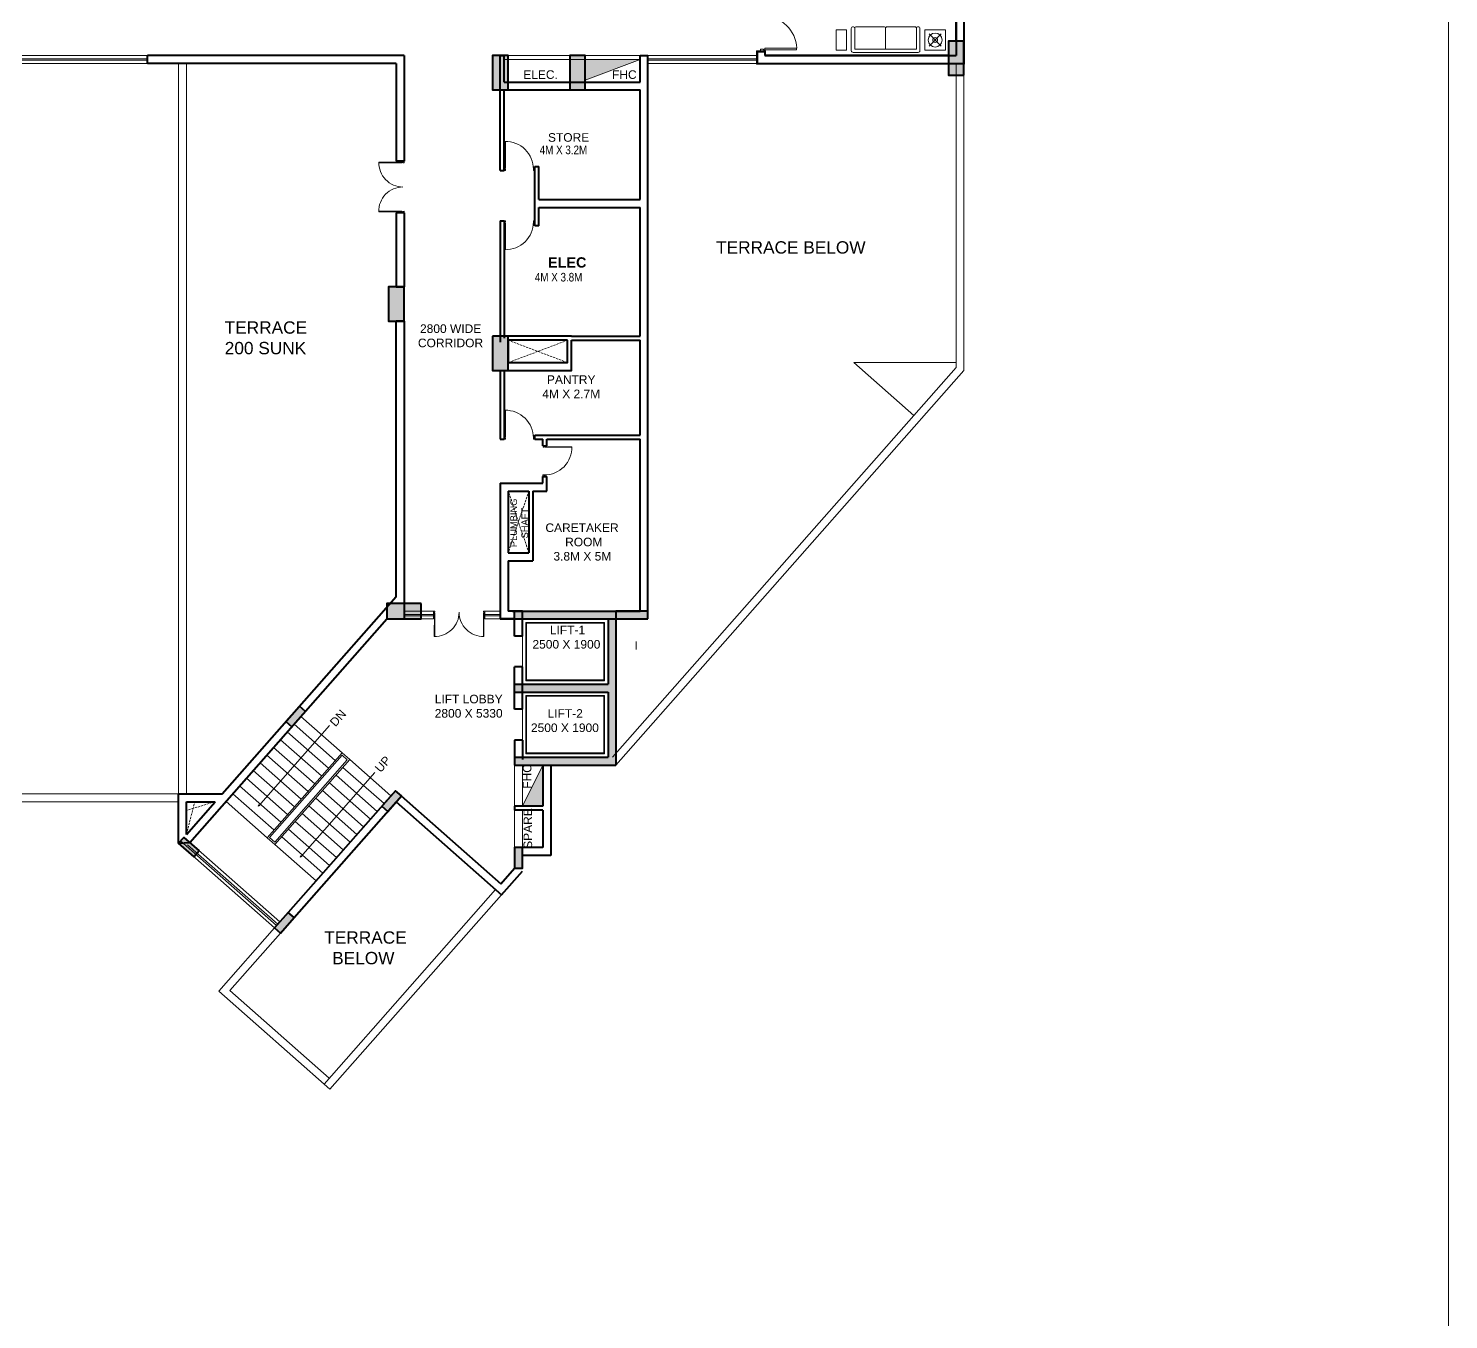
# Model space of a CAD drawing. Header units: inches. Extents: x 3031157 to 3117753, y 705284 to 945006.
# Drawn here: x 3076341 to 3117753, y 884902 to 922558 of the extents above; entities that cross this region are included whole.
import ezdxf

# ---------------------------------------------------------------- set-up
doc = ezdxf.new("R2010")
doc.units = ezdxf.units.IN
doc.header["$LTSCALE"] = 250
doc.header["$MEASUREMENT"] = 0
doc.linetypes.add('HIDDEN', pattern=[0.375, 0.25, -0.125])
doc.layers.get('0').update_dxf_attribs({"lineweight": 13})
for name, color, linetype, lineweight in [('cladding', 57, 'Continuous', 13), ('col', 6, 'Continuous', 40), ('door', 3, 'Continuous', 15), ('ele', 2, 'Continuous', 20), ('furniture', 97, 'Continuous', 18), ('hatch', 8, 'Continuous', 5), ('hidden', 116, 'HIDDEN', 13), ('Stairs', 2, 'Continuous', 18), ('text', 190, 'Continuous', 20), ('wall', 1, 'Continuous', 40), ('win', 4, 'Continuous', 18)]:
    doc.layers.add(name, color=color, linetype=linetype, lineweight=lineweight)
doc.styles.get("Standard").update_dxf_attribs({"font": 'swissc.ttf', "height": 100})
doc.dimstyles.get("Standard").update_dxf_attribs({"dimtxt": 100, "dimasz": 50, "dimexe": 50, "dimexo": 50, "dimgap": 1, "dimtad": 0, "dimdec": 0, "dimzin": 4, "dimdsep": 46, "dimtxsty": 'Standard', "dimblk1": 'ARCHTICK', "dimblk2": 'ARCHTICK', "dimsah": 1, "dimcen": 0, "dimdle": 50, "dimclrd": 45, "dimclre": 45, "dimclrt": 256, "dimadec": 0, "dimazin": 0, "dimtfac": 4, "dimtdec": 0, "dimtofl": 0, "dimtmove": 2, "dimatfit": 0, "dimldrblk": 'OPEN30', "dimfxl": 1.5, "dimtolj": 1, "dimtzin": 0, "dimlwd": 18, "dimlwe": 18, "dimarcsym": 0})

# ---------------------------------------------------------------- blocks, each defined once
blk = doc.blocks.new('DRGD')
at = {"layer": 'door', "color": 5, "lineweight": 18, "ltscale": 0.1, "extrusion": (-0.009968, 0.003642, 0.999944)}
for p, q in [((2728739, 21328, 0), (2728507, 20693, 0)), ((2728752, 21323, 0), (2728520, 20688, 0)), ((2728712, 21340, 0), (2728734, 21398)), ((2728712, 21340, 0), (2728740, 21330, 0)), ((2728734, 21398), (2728773, 21384, 0)), ((2728740, 21330, 0), (2728750, 21357, 0)), ((2728751, 21325, 0), (2728740, 21330, 0)), ((2728750, 21357, 0), (2728761, 21353, 0)), ((2728773, 21384, 0), (2728761, 21353, 0))]:
    blk.add_line(p, q, dxfattribs=at)
at = {"layer": 'door', "color": 5, "lineweight": 18, "ltscale": 0.1, "extrusion": (0.009988, -0.003586, 0.999944)}
for p, q in [((2730082, 20840, 0), (2729853, 20205, 0)), ((2730095, 20837, 0), (2729866, 20200, 0)), ((2730082, 20840, 0), (2730094, 20835, 0)), ((2730104, 20898, 0), (2730092, 20867, 0)), ((2730104, 20863, 0), (2730092, 20867, 0)), ((2730094, 20835, 0), (2730104, 20863, 0)), ((2730122, 20825, 0), (2730094, 20835, 0)), ((2730143, 20884, 0), (2730104, 20898, 0)), ((2730122, 20825, 0), (2730143, 20884, 0))]:
    blk.add_line(p, q, dxfattribs=at)
at = {"layer": 'door', "lineweight": 18, "ltscale": 0.1, "extrusion": (-0.009968, 0.003642, 0.999944)}
blk.add_arc((2728627, 21451, -27122), 708, 248.6234, 339.9457, dxfattribs=at)
at = {"layer": 'door', "lineweight": 18, "ltscale": 0.1, "extrusion": (0.009988, -0.003586, 0.999944)}
blk.add_arc((2729956, 20968, 27194), 708, 160.236, 251.5583, dxfattribs=at)
blk = doc.blocks.new('_ArchTick')
at = {"color": 0, "linetype": 'ByBlock', "const_width": 0.15}
blk.add_lwpolyline([(-0.5, -0.5), (0.5, 0.5)], dxfattribs=at)
blk = doc.blocks.new('_Open30')
at = {"color": 0, "linetype": 'ByBlock', "lineweight": -2}
for p, q in [((-1, 0.27), (0, 0)), ((0, 0), (-1, -0.27)), ((0, 0), (-1, 0))]:
    blk.add_line(p, q, dxfattribs=at)
blk = doc.blocks.new('ABL_Door_S - 1000 x 2100-11-3 Second Floor Lvl-flat-4')
at = {"layer": 'door', "color": 5, "lineweight": 18, "ltscale": 0.1}
for p, q in [((450, 37), (450, 902)), ((465, 37), (465, 902))]:
    blk.add_line(p, q, dxfattribs=at)
at = {"layer": 'door', "color": 5, "ltscale": 0.1}
for p, q in [((-500, 37), (-465, 37)), ((-500, 37), (-500, -37)), ((-465, 37), (-465, 2)), ((-465, 2), (-450, 2)), ((-450, -37), (-450, 2)), ((450, 37), (465, 37)), ((465, 2), (450, 2)), ((450, -37), (450, 2)), ((465, 37), (465, 2)), ((500, 37), (465, 37)), ((500, 37), (500, -37)), ((-500, -37), (-450, -37)), ((500, -37), (450, -37))]:
    blk.add_line(p, q, dxfattribs=at)
at = {"layer": 'door'}
blk.add_ellipse((450, 2), major_axis=(900, 0), ratio=1, start_param=1.554129, end_param=3.141593, dxfattribs=at)
blk = doc.blocks.new('A$C4EBC2541')
at = {"layer": 'door', "linetype": 'Continuous'}
for p, q in [((34, 120), (34, 958)), ((34, 958), (74, 958)), ((74, 958), (74, 120)), ((74, 120), (34, 120))]:
    blk.add_line(p, q, dxfattribs=at)
for points in [[(48, 0), (0, 0), (0, 120), (34, 120), (34, 82), (48, 82)], [(902, 0), (950, 0), (950, 120), (916, 120), (916, 82), (902, 82)]]:
    blk.add_lwpolyline(points, close=True, dxfattribs=at)
at = {"layer": 'door', "lineweight": 9, "ltscale": 0.5}
blk.add_arc((47, 89), 870, 359.5132, 88.1997, dxfattribs=at)
blk = doc.blocks.new('A$C17A4695B')
at = {"layer": 'furniture', "elevation": 0}
for points in [[(-722, 50), (-722, 700, -0.414214), (-672, 750), (1229, 750, -0.414214), (1279, 700), (1279, 50, -0.414214), (1229, 0), (1229, 0, -0.414214), (1179, 50), (1179, 650), (-622, 650), (-622, 50, -0.414214), (-672, 0), (-672, 0, -0.414214)], [(1179, 650), (279, 650), (279, 50, 0.414214), (329, 0), (1129, 0, 0.414214), (1179, 50)]]:
    blk.add_lwpolyline(points, format="xyb", close=True, dxfattribs=at)
at = {"layer": 'furniture'}
blk.add_lwpolyline([(-622, 650), (279, 650), (279, 50, -0.414214), (229, 0), (-572, 0, -0.414214), (-622, 50)], format="xyb", close=True, dxfattribs=at)

msp = doc.modelspace()

# ---------------------------------------------------------------- hatches: boundary and pattern name
at = {"layer": 'hatch'}
for points in [[(3103171, 921190), (3103621, 921190), (3103621, 922190), (3103171, 922190)], [(3089876, 920765), (3090326, 920765), (3090326, 921765), (3089876, 921765)], [(3092126, 920765), (3092576, 920765), (3092576, 921765), (3092126, 921765)], [(3086846, 914020), (3087296, 914020), (3087296, 915020), (3086846, 915020)], [(3090326, 913580), (3089876, 913580), (3089876, 912580), (3090326, 912580)], [(3087796, 905335), (3087796, 905785), (3086796, 905785), (3086796, 905335)], [(3093474, 905565), (3090514, 905565), (3090514, 905335), (3093244, 905335), (3093244, 903435), (3090514, 903435), (3090514, 903205), (3093244, 903205), (3093244, 901305), (3090514, 901305), (3090514, 901075), (3093474, 901075)], [(3093474, 905565), (3093474, 905335), (3094406, 905335), (3094406, 905565)], [(3083849, 902341), (3084021, 902189), (3084418, 902639), (3084246, 902791)], [(3086646, 899874), (3086819, 899722), (3087216, 900172), (3087043, 900324)], [(3081322, 898569), (3081170, 898397), (3080720, 898794), (3080872, 898966)], [(3090514, 898066), (3090744, 898066), (3090744, 898666), (3090514, 898666)], [(3083518, 896326), (3083690, 896174), (3084087, 896624), (3083915, 896776)]]:
    msp.add_hatch(color=256, dxfattribs=at).paths.add_polyline_path(points)
h = msp.add_hatch(dxfattribs=at)
h.set_pattern_fill('ANSI31', color=256, angle=-90)
h.set_pattern_definition([(315, (4296144.6253, 8489029.16874), (0.0883883476483, 0.0883883476483), [])])
h.paths.add_polyline_path([(3092576, 921647), (3094176, 921650), (3092576, 921050)])
h = msp.add_hatch(dxfattribs=at)
h.set_pattern_fill('ANSI31', color=256)
h.set_pattern_definition([(45, (-4476695.52268, 2103443.32125), (-0.0883883476483, 0.0883883476483), [])])
h.paths.add_polyline_path([(3090744, 899875), (3091342, 899875), (3091344, 901075)])

# ---------------------------------------------------------------- linework, layer by layer
msp.add_lwpolyline([(3031157, 945006), (3117753, 945006), (3117753, 705284), (3031157, 705284)], close=True)
at = {"layer": 'cladding'}
msp.add_lwpolyline([(3102714, 925250), (3099899, 925250), (3099899, 925095), (3103371, 925095), (3103371, 922210), (3103171, 922210), (3103171, 921785), (3097839, 921785), (3097839, 921900), (3097569, 921900), (3097569, 921515), (3103641, 921515), (3103641, 930820), (3102059, 930820)], dxfattribs=at)
at = {"layer": 'col'}
for p, q in [((3090514, 905565, 18880), (3093474, 905565, 18880)), ((3090514, 905335, 18880), (3090514, 905565, 18880)), ((3090514, 905335, 18880), (3090514, 905565, 18880)), ((3090514, 905565), (3093474, 905565)), ((3090514, 905335), (3090514, 905565)), ((3090514, 905335, 18880), (3093244, 905335, 18880)), ((3090514, 905335), (3093244, 905335)), ((3093244, 905335, 18880), (3093244, 903435, 18880)), ((3093244, 905335), (3093244, 903435)), ((3093474, 905565, 18880), (3093474, 901075, 18880)), ((3094406, 905565, 9440), (3093474, 905565, 9440)), ((3093474, 905335, 9440), (3094406, 905335, 9440)), ((3093474, 905335, 9440), (3093474, 901075)), ((3094406, 905335, 9440), (3094406, 905565, 9440)), ((3090514, 903435, 18880), (3093244, 903435, 18880)), ((3090514, 903205, 18880), (3090514, 903435, 18880)), ((3090514, 903435), (3093244, 903435)), ((3090514, 903205), (3090514, 903435)), ((3090514, 903205, 18880), (3093244, 903205, 18880)), ((3090514, 903205), (3093244, 903205)), ((3093244, 903205, 18880), (3093244, 901305, 18880)), ((3093244, 903205), (3093244, 901305)), ((3090514, 901305, 18880), (3093244, 901305, 18880)), ((3090514, 901305, 18880), (3090514, 901075, 18880)), ((3090514, 901305), (3093244, 901305)), ((3090514, 901305), (3090514, 901075)), ((3090514, 901075, 18880), (3093474, 901075, 18880)), ((3090514, 901075), (3093474, 901075)), ((3093056, 901075, 18880), (3093474, 901075, 18880)), ((3093056, 901075), (3093474, 901075))]:
    msp.add_line(p, q, dxfattribs=at)
for points, elevation in [([(3103621, 921190), (3103621, 922190), (3103171, 922190), (3103171, 921190)], 0), ([(3090326, 920765), (3090326, 921765), (3089876, 921765), (3089876, 920765)], 9440), ([(3092576, 920765), (3092576, 921765), (3092126, 921765), (3092126, 920765)], 9440), ([(3087296, 914020), (3087296, 915020), (3086846, 915020), (3086846, 914020)], 0), ([(3089876, 913580), (3089876, 912580), (3090326, 912580), (3090326, 913580)], -9440), ([(3087796, 905785), (3086796, 905785), (3086796, 905335), (3087796, 905335)], 0), ([(3083849, 902341), (3084021, 902189), (3084418, 902639), (3084246, 902791)], -249954), ([(3086646, 899874), (3086819, 899722), (3087216, 900172), (3087043, 900324)], -249954), ([(3081322, 898569), (3081170, 898397), (3080720, 898794), (3080872, 898966)], 9440), ([(3090514, 898066), (3090744, 898066), (3090744, 898666), (3090514, 898666)], -9440), ([(3083518, 896326), (3083690, 896174), (3084087, 896624), (3083915, 896776)], -9440)]:
    msp.add_lwpolyline(points, close=True, dxfattribs=dict(at, elevation=elevation))
at = {"layer": 'ele'}
for p, q in [((3080720, 900235), (3080720, 921535)), ((3080950, 900235), (3080950, 921535)), ((3090211, 921765), (3092576, 921765)), ((3090211, 921650), (3092576, 921650)), ((3092576, 921765), (3094176, 921765)), ((3092576, 921650), (3094176, 921650)), ((3092576, 921050), (3094176, 921650)), ((3103391, 921535), (3103391, 912667)), ((3103621, 921535), (3103621, 912580)), ((3100406, 912810), (3103391, 912810)), ((3100406, 912810), (3102156, 911266)), ((3093370, 901305), (3103391, 912667)), ((3093474, 901075), (3103621, 912580)), ((3090744, 904835), (3090744, 903935)), ((3090744, 902705), (3090744, 901805)), ((3090514, 899875), (3090514, 901075)), ((3090744, 899875), (3091344, 901075)), ((3090744, 899875), (3090744, 901075)), ((3064066, 900005), (3080720, 900005)), ((3064296, 900235), (3080720, 900235)), ((3090514, 898666), (3090514, 899760)), ((3090744, 898666), (3090744, 899760)), ((3084962, 891772), (3089963, 897442)), ((3085135, 891620), (3090136, 897290)), ((3081890, 894481), (3083518, 896326)), ((3082215, 894501), (3083690, 896174)), ((3081890, 894481), (3085135, 891620)), ((3082215, 894501), (3085114, 891944))]:
    msp.add_line(p, q, dxfattribs=at)
for points in [[(3090844, 903535), (3093144, 903535), (3093144, 905235), (3090844, 905235)], [(3090869, 903560), (3093119, 903560), (3093119, 905210), (3090869, 905210)], [(3090844, 901405), (3093144, 901405), (3093144, 903105), (3090844, 903105)], [(3090869, 901430), (3093119, 901430), (3093119, 903080), (3090869, 903080)]]:
    msp.add_lwpolyline(points, close=True, dxfattribs=at)
at = {"layer": 'furniture'}
for p, q in [((3102605, 922396), (3102956, 922045)), ((3102956, 922396), (3102605, 922045))]:
    msp.add_line(p, q, dxfattribs=at)
for points in [[(3100192, 921920), (3100192, 922520), (3099892, 922520), (3099892, 921920)], [(3102481, 921920), (3102481, 922520), (3103081, 922520), (3103081, 921920)]]:
    msp.add_lwpolyline(points, close=True, dxfattribs=at)
for radius in [204, 70.3]:
    msp.add_circle((3102781, 922220), radius, dxfattribs=at)
at = {"layer": 'hatch'}
for p, q in [((3090211, 912580, 9440), (3090096, 912580, 9440)), ((3094059, 904446, 18880), (3094059, 904676, 18880)), ((3084087, 896624, 9440), (3083915, 896776, 9440))]:
    msp.add_line(p, q, dxfattribs=at)
at = {"layer": 'hidden'}
for p, q in [((3092061, 913465), (3090326, 912810)), ((3090326, 913465), (3092061, 912810)), ((3090931, 907265), (3090331, 909065)), ((3090931, 909065), (3090331, 907265)), ((3080950, 899054), (3081192, 900005)), ((3081788, 900005), (3080950, 899751))]:
    msp.add_line(p, q, dxfattribs=at)
at = {"layer": 'Stairs'}
for p, q in [((3085486, 901431), (3084286, 902489)), ((3085089, 900981), (3083889, 902039)), ((3085288, 901206), (3084088, 902264)), ((3084692, 900531), (3083492, 901589)), ((3084891, 900756), (3083691, 901814)), ((3084295, 900081), (3083095, 901139)), ((3084494, 900306), (3083294, 901364)), ((3083303, 898956), (3085486, 901431)), ((3083374, 898960), (3085490, 901360)), ((3083524, 898828), (3085640, 901228)), ((3083528, 898757), (3085711, 901232)), ((3085711, 901232), (3085486, 901431)), ((3085640, 901228), (3085490, 901360)), ((3085711, 901232), (3086911, 900174)), ((3084097, 899856), (3082897, 900914)), ((3085314, 900782), (3086514, 899724)), ((3085513, 901007), (3086713, 899949)), ((3083700, 899406), (3082500, 900464)), ((3083899, 899631), (3082699, 900689)), ((3084917, 900332), (3086117, 899274)), ((3085116, 900557), (3086316, 899499)), ((3083303, 898956), (3082103, 900014)), ((3083502, 899181), (3082302, 900239)), ((3084719, 900107), (3085919, 899049)), ((3084322, 899657), (3085522, 898599)), ((3084520, 899882), (3085720, 898824)), ((3083925, 899207), (3085125, 898149)), ((3084124, 899432), (3085323, 898374)), ((3083528, 898757), (3083303, 898956)), ((3083524, 898828), (3083374, 898960)), ((3083528, 898757), (3084728, 897699)), ((3083727, 898982), (3084927, 897924))]:
    msp.add_line(p, q, dxfattribs=at)
at = {"layer": 'wall'}
for p, q in [((3103621, 930800), (3103621, 921535)), ((3103391, 925115), (3103391, 921765)), ((3097589, 921880), (3097819, 921880)), ((3097589, 921880), (3097589, 921535)), ((3097819, 921880), (3097819, 921765)), ((3087296, 921765), (3079816, 921765)), ((3079816, 921535), (3079816, 921765)), ((3087066, 921535), (3079816, 921535)), ((3087066, 921535), (3087066, 918682)), ((3087296, 921765), (3087296, 918682)), ((3090096, 918416), (3090096, 921765)), ((3090096, 921765), (3090211, 921765)), ((3090211, 920995), (3090211, 921765)), ((3094176, 920995), (3094176, 921765)), ((3094176, 921765), (3094406, 921765)), ((3094406, 905335), (3094406, 921765)), ((3097589, 921535), (3103621, 921535)), ((3097819, 921765), (3103391, 921765)), ((3090211, 920995), (3094176, 920995)), ((3090211, 920765), (3094176, 920765)), ((3090211, 918416), (3090211, 920765)), ((3094176, 917565), (3094176, 920765)), ((3087296, 918682), (3087066, 918682)), ((3091111, 916805), (3091111, 918531)), ((3091111, 918531), (3091226, 918531)), ((3091226, 917565), (3091226, 918531)), ((3090096, 918416), (3090211, 918416)), ((3091226, 917565), (3094176, 917565)), ((3091226, 916805), (3091226, 917335)), ((3091226, 917335), (3094176, 917335)), ((3094176, 914035), (3094176, 917335)), ((3094176, 913580), (3094176, 917335)), ((3087066, 917182), (3087066, 915020)), ((3087296, 917182), (3087066, 917182)), ((3087296, 917182), (3087296, 915020)), ((3090096, 916950), (3090211, 916950)), ((3090096, 916950), (3090096, 913410)), ((3090096, 916920), (3090096, 914330)), ((3090211, 916950), (3090211, 913525)), ((3091226, 916805), (3091111, 916805)), ((3087066, 915020), (3087296, 915020)), ((3087066, 915020), (3087296, 915020)), ((3087296, 914020), (3087066, 914020)), ((3087296, 914020), (3087066, 914020)), ((3087296, 914020), (3087296, 905335)), ((3092176, 913580), (3094176, 913580)), ((3092176, 913465), (3094176, 913465)), ((3094176, 910693), (3094176, 913465)), ((3090096, 912580), (3090096, 910578)), ((3090211, 912580), (3090211, 910578)), ((3091111, 910693), (3094176, 910693)), ((3091111, 910578), (3091111, 910693)), ((3090096, 910578), (3090211, 910578)), ((3091111, 910578), (3091226, 910578)), ((3091116, 910578), (3091346, 910578)), ((3091346, 910389), (3091346, 910578)), ((3091346, 910389), (3091461, 910389)), ((3091461, 910389), (3091461, 910578)), ((3091461, 910578), (3094181, 910578)), ((3094176, 905565), (3094176, 910578)), ((3091346, 909295), (3091346, 909490)), ((3091346, 909490), (3091461, 909490)), ((3091461, 909065), (3091461, 909490)), ((3090101, 909295), (3090101, 905335)), ((3090101, 909295), (3091346, 909295)), ((3090331, 909065), (3090331, 907265)), ((3090331, 909065), (3090931, 909065)), ((3090931, 909065), (3090931, 907265)), ((3091046, 909065), (3091046, 907035)), ((3091046, 909065), (3091461, 909065)), ((3090331, 907265), (3090931, 907265)), ((3090331, 907035), (3091046, 907035)), ((3090331, 907035), (3090331, 905565)), ((3081045, 898814), (3086796, 905335)), ((3081045, 898814), (3086796, 905335)), ((3086796, 905335), (3087296, 905335)), ((3090101, 905335), (3090514, 905335)), ((3090514, 905335), (3090101, 905335)), ((3090744, 905565), (3090331, 905565)), ((3090458, 905565), (3090514, 905565)), ((3090514, 904835), (3090514, 905335)), ((3090744, 904835), (3090744, 905565)), ((3093056, 905565), (3094176, 905565)), ((3093056, 905565), (3094176, 905565)), ((3093056, 905335), (3094406, 905335)), ((3093056, 905335), (3094406, 905335)), ((3090744, 904835), (3090514, 904835)), ((3090514, 902705), (3090514, 903935)), ((3090744, 903935), (3090514, 903935)), ((3090744, 902705), (3090744, 903935)), ((3090744, 902705), (3090514, 902705)), ((3090514, 901805), (3090514, 901075)), ((3090744, 901805), (3090514, 901805)), ((3090744, 901805), (3090744, 901237)), ((3091344, 901075), (3091344, 899875)), ((3091574, 901075), (3091574, 898436)), ((3087043, 900324), (3083915, 896776)), ((3087043, 900324), (3090115, 897614)), ((3080720, 900235), (3081991, 900235)), ((3080720, 898794), (3080720, 900235)), ((3080950, 900005), (3081788, 900005)), ((3080950, 899054), (3080950, 900005)), ((3084087, 896624), (3087064, 899999)), ((3087064, 899999), (3090136, 897290)), ((3091344, 899875), (3090514, 899875)), ((3090514, 899875), (3090514, 899760)), ((3091344, 899760), (3090514, 899760)), ((3091344, 899760), (3091344, 898666)), ((3090514, 898666), (3090514, 898066)), ((3091344, 898666), (3090744, 898666)), ((3091574, 898436), (3090744, 898436)), ((3090115, 897614), (3090514, 898066)), ((3090136, 897290), (3090744, 897979))]:
    msp.add_line(p, q, dxfattribs=at)
for points in [[(3081991, 900235), (3087066, 905989), (3087066, 914020)], [(3092176, 913580), (3090211, 913580)], [(3090211, 912580), (3092176, 912580), (3092176, 913465)], [(3081991, 900235), (3086796, 905682)], [(3080950, 899054), (3081788, 900005)], [(3080720, 898794), (3081045, 898814)]]:
    msp.add_lwpolyline(points, dxfattribs=at)
msp.add_lwpolyline([(3092061, 913465), (3090326, 913465), (3090326, 912810), (3092061, 912810)], close=True, dxfattribs=at)
at = {"layer": 'win'}
for p, q in [((3079816, 921765), (3058586, 921765)), ((3079816, 921670), (3058586, 921670)), ((3079816, 921630), (3058586, 921630)), ((3079816, 921535), (3058586, 921535)), ((3097569, 921765), (3094406, 921765)), ((3097569, 921670), (3094406, 921670)), ((3097569, 921630), (3094406, 921630)), ((3097569, 921535), (3094406, 921535)), ((3087296, 905565), (3088150, 905565)), ((3087296, 905470), (3088150, 905470)), ((3087296, 905430), (3088150, 905430)), ((3087296, 905335), (3088150, 905335)), ((3088150, 905565), (3088150, 905335)), ((3089650, 905565), (3090096, 905565)), ((3089650, 905565), (3089650, 905335)), ((3089650, 905565), (3090096, 905565)), ((3089650, 905565), (3089650, 905335)), ((3089650, 905470), (3090096, 905470)), ((3089650, 905470), (3090101, 905470)), ((3089650, 905430), (3090101, 905430)), ((3089650, 905430), (3090101, 905430)), ((3089650, 905335), (3090096, 905335)), ((3089650, 905335), (3090101, 905335)), ((3080720, 898794), (3083518, 896326)), ((3080780, 898861), (3083577, 896394)), ((3080985, 898746), (3083610, 896431)), ((3081045, 898814), (3083670, 896499))]:
    msp.add_line(p, q, dxfattribs=at)

# ---------------------------------------------------------------- block references
at = {"extrusion": (-0.025535, -6.01651e-06, 0.999674), "xscale": -0.9000000000009579, "zscale": 0.9000000000009574, "rotation": 89.95835458781563}
for p, yscale in [((-917722, 3089869, -78927), 0.9000000000009633), ((-909883, 3089867, -78927), 0.9000000000009641)]:
    msp.add_blockref('ABL_Door_S - 1000 x 2100-11-3 Second Floor Lvl-flat-4', p, dxfattribs=dict(at, yscale=yscale))
at = {"extrusion": (-0.025535, 6.01651e-06, 0.999674), "xscale": 0.9000000000009579, "yscale": 0.9000000000009579, "zscale": 0.9000000000009579, "rotation": 270.0416454121844}
msp.add_blockref('ABL_Door_S - 1000 x 2100-11-3 Second Floor Lvl-flat-4', (-917644, 3089437, -78916), dxfattribs=at)
at = {"extrusion": (-6.01651e-06, 0.025535, 0.999674), "xscale": -0.9000000000009579, "yscale": 0.9000000000009601, "zscale": 0.9000000000009576, "rotation": 89.95835458781563}
msp.add_blockref('ABL_Door_S - 1000 x 2100-11-3 Second Floor Lvl-flat-4', (-3091594, -908915, 23217), dxfattribs=at)
at = {"layer": 'door', "xscale": -1.105344877050309, "yscale": 1.105344859669876, "zscale": 1.105344841057468, "rotation": 270}
msp.add_blockref('A$C4EBC2541', (3097684, 921900), dxfattribs=at)
at = {"layer": 'door', "extrusion": (5.31004e-05, 0.010612, 0.999944), "xscale": -1, "rotation": 249.9446494404867}
msp.add_blockref('DRGD', (2131438, -1638513, -17276), dxfattribs=at)
at = {"layer": 'door', "extrusion": (-0.010612, 5.31004e-05, 0.999944), "xscale": -1, "rotation": 339.9446817300391}
msp.add_blockref('DRGD', (5645118, -50290, -59915), dxfattribs=at)
at = {"layer": 'furniture', "rotation": 180}
msp.add_blockref('A$C17A4695B', (3101615, 922607, 0), dxfattribs=at)

# ---------------------------------------------------------------- texts
at = {"layer": 'hatch'}
msp.add_attdef('FD12', (3087658, 901778, 9440), '', height=0.2, dxfattribs=at)
at = {"layer": 'text'}
for s, width, gutter_width, heights, insert, char_height, attachment_point in [('\\pi1177.1;{\\fArial|b0|i0|c0|p34;ELEC.}', 3305.53, 1, [0], (3089594, 921083), 250, 7), ('\\pi1315.1;{\\fArial|b0|i0|c0|p34;FHC}', 3305.53, 1, [0], (3092045, 921083), 250, 7), ('\\pi1068.4;{\\fArial|b0|i0|c0|p34;STORE}', 3305.53, 1, [0], (3090423, 919503), 250, 1), ('{\\fArial|b0|i0|c0|p34;TERRACE BELOW}', 5158.64, 1, [0], (3096394, 916351), 360, 1), ('\\pi521.47;{\\fArial|b1|i0|c0|p34;ELEC\\P}', 2108.69, 0, [811], (3090973, 915884), 300, 1), ('\\pi470.61;{\\fArial|b0|i0|c0|p34;TERRACE\\P\\pi472.57;200 SUNK}', 3305.53, 1, [0], (3081594, 914015), 360, 1), ('\\pi774.35;{\\fArial|b0|i0|c0|p34;2800 WIDE \\P\\pi712.96;CORRIDOR}', 3305.53, 1, [0], (3086986, 913927), 250, 1), ('\\pi959.29;{\\fArial|b0|i0|c0|p34;PANTRY\\P\\pi823.89;4M X 2.7M  }', 3305.53, 1, [0], (3090501, 912441), 250, 1), ('\\pi596.32;{\\fArial|b0|i0|c0|p34;CARETAKER\\P\\pi1074.2; ROOM\\P\\pi829.01;3.8M X 5M  }', 3305.53, 1, [0], (3090821, 908122), 250, 1), ('\\pi1183.4;{\\fArial|b0|i0|c0|p34;LIFT-1\\P\\pi675.79;2500 X 1900}', 3305.53, 1, [0], (3090363, 905138), 250, 1), ('\\pi677.06;{\\fArial|b0|i0|c0|p34;LIFT LOBBY\\P\\pi675.79;2800 X 5330}', 3305.53, 1, [0], (3087513, 903125), 250, 1), ('\\pi1160.5;{\\fArial|b0|i0|c0|p34;LIFT-2\\P\\pi675.79;2500 X 1900}', 3305.53, 1, [0], (3090319, 902704), 250, 1), ('\\pi1321.4;{\\fArial|b0|i0|c0|p34; TERRACE\\P\\pi1692.3;BELOW}', 5158.64, 1, [0], (3083507, 896225), 360, 1)]:
    msp.add_mtext_dynamic_manual_height_columns(s, width=width, gutter_width=gutter_width, heights=heights, dxfattribs=dict(at, insert=insert, char_height=char_height, attachment_point=attachment_point))
at = {"layer": 'text', "char_height": 250, "width": 3305.53, "attachment_point": 1}
for s, insert in [('4M X 3.2M', (3091250, 919140)), ('4M X 3.8M\\P', (3091109, 915428))]:
    msp.add_mtext(s, dxfattribs=dict(at, insert=insert))
at = {"layer": 'text', "attachment_point": 1}
for s, width, insert, char_height, rotation in [('\\pi392.99;{\\fArial|b0|i0|c0|p34;\\H1.5x;PLUMBING \\P\\pi646.99;SHAFT}', 2166.53, (3090394, 907037), 129.6, 90), ('\\pi1428.3;{\\fArial|b0|i0|c0|p34;DN}', 3305.53, (3084161, 901268), 250, 48.5887), ('\\pi1431.5;{\\fArial|b0|i0|c0|p34;UP}', 3305.53, (3085475, 899929), 250, 48.5887), ('\\pi1315.1;{\\fArial|b0|i0|c0|p34;FHC}', 3305.53, (3090758, 899068), 250, 90), ('\\pi1035.3;{\\fArial|b0|i0|c0|p34;SPARE.}', 3305.53, (3090779, 897596), 250, 90)]:
    msp.add_mtext_dynamic_manual_height_columns(s, width=width, gutter_width=1, heights=[0], dxfattribs=dict(at, insert=insert, char_height=char_height, rotation=rotation))

# ---------------------------------------------------------------- leaders
at = {"layer": 'text'}
for points in [[(3083046, 899874), (3085124, 902230)], [(3084273, 898392), (3086443, 900853)]]:
    msp.add_leader(points, dimstyle='Standard', dxfattribs=at)

doc.saveas('drawing.dxf')
